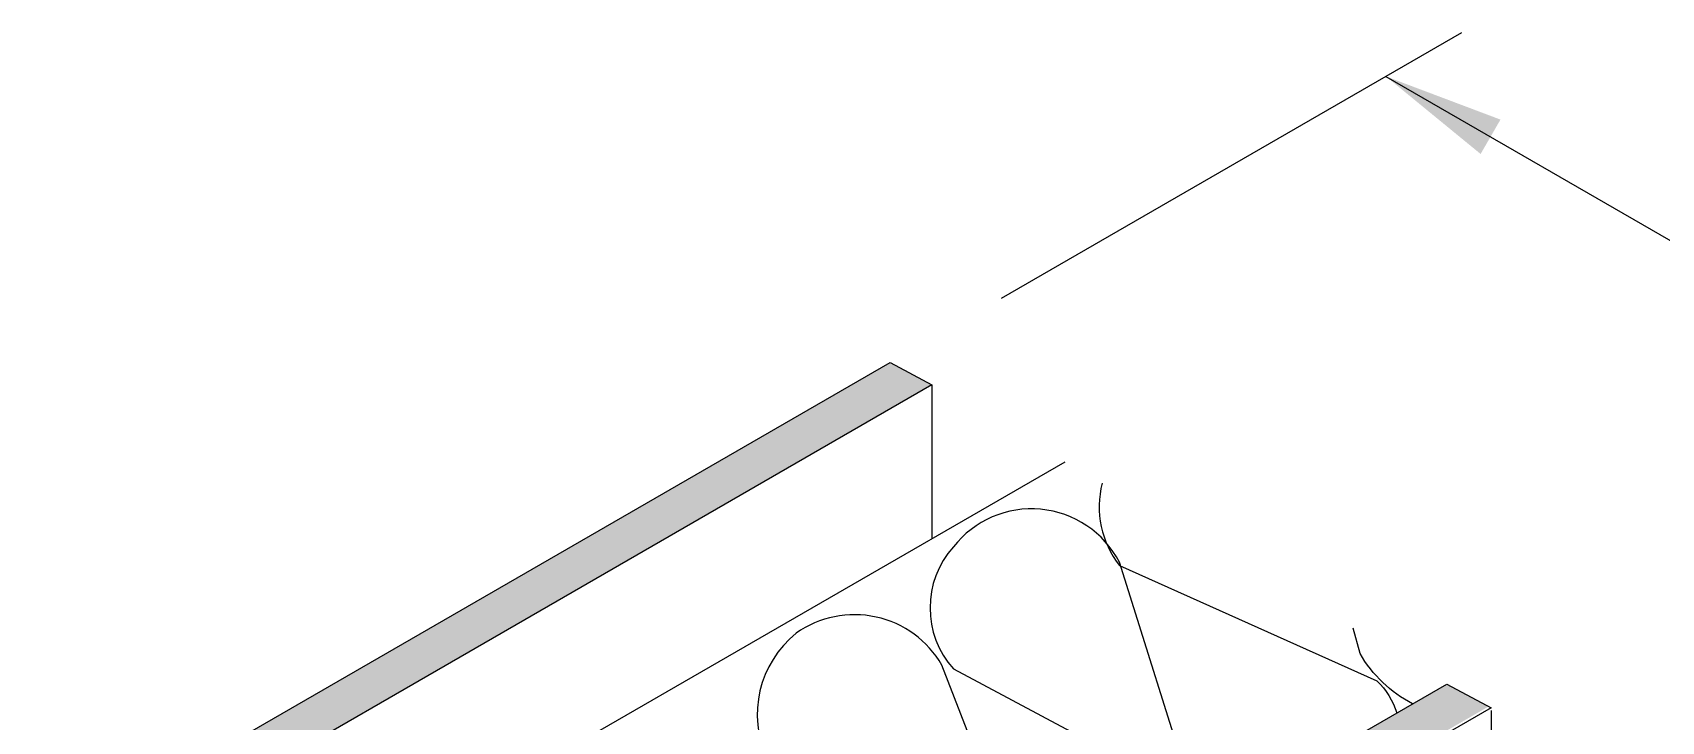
# Model space of a CAD drawing. Extents: x -129 to 6, y -4 to 100.
# Drawn here: x -28.01 to -19.92, y 56.83 to 60.25 of the extents above; entities that cross this region are included whole.
import ezdxf

# ---------------------------------------------------------------- set-up
doc = ezdxf.new("R2010")
doc.units = 0
doc.header["$LTSCALE"] = 1.5
doc.header["$MEASUREMENT"] = 0
for name, color, linetype in [('INSULATION', 40, 'CONTINUOUS'), ('STRUCTURE', 252, 'CONTINUOUS'), ('TEXT', 7, 'CONTINUOUS')]:
    doc.layers.add(name, color=color, linetype=linetype)
doc.styles.add('DETAILS', font='sanss___.ttf', dxfattribs={"height": 1})
doc.dimstyles.new('TYVEKDETAILS', dxfattribs={"dimscale": 6, "dimtxt": 1.5, "dimasz": 0.1, "dimexe": 0.75, "dimexo": 0.75, "dimgap": 0.75, "dimtad": 0, "dimtih": 1, "dimtoh": 1, "dimdec": 4, "dimzin": 0, "dimtxsty": 'DETAILS', "dimcen": 0.0625, "dimazin": 3, "dimtfac": 1, "dimtdec": 4, "dimtofl": 0, "dimtmove": 0, "dimatfit": 3, "dimtolj": 1, "dimtzin": 0})

msp = doc.modelspace()

# ---------------------------------------------------------------- hatches: boundary and pattern name
at = {"layer": 'STRUCTURE'}
h = msp.add_hatch(dxfattribs=at)
h.set_pattern_fill('AR-SAND', color=256, scale=0.25, style=0)
h.set_pattern_definition([(37.50000000000001, (-3.223020874083698, -0.3029491067983869), (-0.01574833952740204, 0.4817059422532897), [0, -0.38, 0, -0.425, 0, -0.40625]), (7.499999999999999, (-3.223020874083698, -0.3029491067983869), (0.4424441763169318, 0.7055365163074351), [0, -0.205, 0, -0.3425, 0, -0.13125]), (327.5, (-3.530520874083698, -0.3029491067983869), (0.7785354654378738, 0.001414763384241124), [0, -0.125, 0, -0.45, 0, -0.5875]), (317.5, (-3.530520874083698, -0.3029491067983869), (0.7515316511430733, 0.2194188912335623), [0, -0.0625, 0, -0.295, 0, -0.3375])])
h.paths.add_polyline_path([(-36.6040211569095, 50.96491950654592), (-36.80402115690943, 51.08038956038381), (-36.80768808552841, 38.38881555662954), (-36.77693107381246, 38.37105798763587), (-36.6040211569095, 38.47088757470534)])
h.paths.add_polyline_path([(-23.54495033543061, 58.50457756069285), (-23.75246109095424, 58.61571127780691), (-36.80402115690924, 51.08038956038371), (-36.60402115690924, 50.96491950654577)])
h.paths.add_polyline_path([(-36.6040211569095, 38.47088757470534), (-36.77693107381245, 38.37105798763586), (-36.6040211569095, 38.27122840056639)])
h = msp.add_hatch(dxfattribs=at)
h.set_pattern_fill('AR-SAND', color=256, scale=0.25, style=0)
h.set_pattern_definition([(37.50000000000001, (-4.773322672650298, -0.5525579227162254), (-0.01574833952740204, 0.4817059422532897), [0, -0.38, 0, -0.425, 0, -0.40625]), (7.499999999999999, (-4.773322672650298, -0.5525579227162254), (0.4424441763169318, 0.7055365163074351), [0, -0.205, 0, -0.3425, 0, -0.13125]), (327.5, (-5.080822672650299, -0.5525579227162254), (0.7785354654378738, 0.001414763384241124), [0, -0.125, 0, -0.45, 0, -0.5875]), (317.5, (-5.080822672650299, -0.5525579227162254), (0.7515316511430733, 0.2194188912335623), [0, -0.0625, 0, -0.295, 0, -0.3375])])
h.paths.add_polyline_path([(-20.77988539374353, 56.90816657228302), (-20.98739614926717, 57.01930028939709), (-28.8874357182341, 52.45821031764456), (-28.68743571823408, 52.34274026380662)])
h.paths.add_polyline_path([(-28.67572445369182, 52.3359787620706), (-28.88743571823409, 52.45821031764455, 0.02202440919495274), (-30.0739268989961, 50.96016509151131, 0.06029966926027795), (-30.5711501125926, 50.06732833624255, 0.04506024657636597), (-30.91364535481512, 48.95070541885063, 0.02073115222964359), (-31.16284121862345, 47.46423683409245, -0.04479910819463411), (-31.35126912025023, 46.59796780833007, -0.02091384948871538), (-31.54088851474405, 46.07122198252299, -0.05565526587535707), (-31.84434460543664, 45.51384010845659, -0.01612494577826618), (-32.44883394781028, 44.70532972939123, -0.03370422444087551), (-32.93447273615042, 44.17520509492844), (-33.99387236006825, 43.16469633731224), (-33.79387236006831, 43.04922628347437), (-33.79387236006831, 43.02379452873272), (-32.76882172685037, 44.00153948774649, 0.03370422444086479), (-32.26135150772971, 44.555495371978, 0.01612494577826873), (-31.6475951986421, 45.37640040922087, 0.05565526587535749), (-31.31867039765097, 45.98056268385148, 0.02091384948871565), (-31.12225369436515, 46.52619082938362, 0.04479910819463601), (-30.92470308118325, 47.43440015370545, -0.02073115222964427), (-30.67879629864293, 48.90124916732429, -0.04506024657635373), (-30.34896028991446, 49.97659971507893, -0.06032015627787331), (-29.87960718239409, 50.81931069331373, -0.02256722528568807)])
h.paths.add_polyline_path([(-33.7938723600683, 43.04922628347436), (-33.99387236006825, 43.16469633731224), (-33.99569936717196, 39.97680286214347), (-33.7938723600683, 40.0933277390245)])
h.paths.add_polyline_path([(-33.7938723600683, 40.09332773902451), (-33.99569936717196, 39.97680286214348), (-33.99703387144406, 37.6482637705297), (-33.79387236006831, 37.76555912381147)])
h.paths.add_polyline_path([(-33.7938723600683, 37.76555912381147), (-33.99703387144407, 37.6482637705297), (-33.99753928868721, 36.76637539231039), (-33.7938723600683, 36.64878823624723)])

# ---------------------------------------------------------------- linework, layer by layer
at = {"layer": 'INSULATION'}
msp.add_lwpolyline([(-26.91024501069578, 55.79808274670089), (-22.88370440893528, 58.12280704703022)], dxfattribs=at)
for points in [[(-22.69928416229865, 58.01633196799055, 0.2323938679530613), (-22.61360017052465, 57.6074574323439), (-21.33488909475937, 57.03571525249058, -0.1177597259248474), (-21.23584592868814, 56.87585774237281)], [(-22.10868502065709, 56.37192385766407, -0.05570116676894305), (-22.24760303556967, 56.45896232897739), (-22.61360017052465, 57.6242735288864, 0.5459186907667994), (-23.4377654416661, 57.70052765861994, 0.3833368431207439), (-23.4377654416661, 57.09443790252369), (-22.24760303556967, 56.45896232897739, -0.09271651603963602), (-22.18111841465345, 56.33010441814183, -0.09271651603963602)], [(-23.00037392464096, 55.85710702891429, -0.007777833478206929), (-23.01252142217114, 55.86664752561384), (-23.49490089791034, 57.11326441963832, 0.4411467991369616), (-24.21847306250218, 57.27167433502871, 0.3448708299361884), (-24.36341649169696, 56.64894911408599), (-23.17101724052987, 55.96995865059138, -0.1816266251347483), (-22.99759106623985, 55.85871371296126, -0.1816266251347483)], [(-21.15816898019305, 56.92070454949641, -0.140123211899804), (-21.4190157164886, 57.17024300431218), (-21.45221647801003, 57.29633710476883)]]:
    msp.add_lwpolyline(points, format="xyb", dxfattribs=at)
at = {"layer": 'STRUCTURE'}
for p, q in [((-23.54495033543061, 58.50457756069284), (-23.54495033543061, 57.74103653336761)), ((-20.76817412920017, 56.88735354836088), (-20.76817412920018, 51.79295867121025))]:
    msp.add_line(p, q, dxfattribs=at)
msp.add_lwpolyline([(-36.60402115690923, 50.96491950654577), (-36.80402115690923, 51.0803895603837), (-23.75246109095425, 58.61571127780692), (-23.54495033543061, 58.50457756069284), (-36.60402115690948, 50.96491950654562)], close=True, dxfattribs=at)
msp.add_lwpolyline([(-28.67572445369181, 52.33597876207059), (-28.88743571823409, 52.45821031764455), (-20.98739614926717, 57.01930028939709), (-20.76817412920017, 56.90140507054635), (-28.67572445369181, 52.33597876207059)], dxfattribs=at)
at = {"layer": 'TEXT'}
msp.add_line((-23.19975661428173, 58.93481535619609), (-20.91364337584992, 60.25470344980268), dxfattribs=at)

# ---------------------------------------------------------------- leaders
msp.add_leader([(-21.29052013948595, 60.03711354886611), (-19.45532344194754, 58.97756224152639)], dimstyle='TYVEKDETAILS', override={"dimgap": 0.75, "dimtad": 0, "dimfxl": 3}, dxfattribs=at)

doc.saveas('drawing.dxf')
